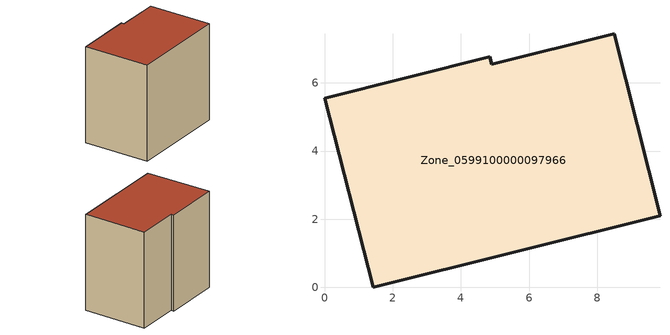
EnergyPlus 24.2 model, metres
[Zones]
Zone_0599100000097966
 floor ground (C_G): 1.42,0 0,5.54 4.85,6.76 4.91,6.54 8.5,7.44 9.84,2.1 z0
 wall outside (C_F): 0,5.54 1.42,0 9.84,2.1 8.5,7.44 4.91,6.54 4.85,6.76 0,5.54 z0:8.31
 roof outside (C_R): 8.5,7.44 4.91,6.54 4.85,6.76 0,5.54 1.42,0 9.84,2.1 z8.31
[BUILDING]
Pand.0599100000097966: North Axis=0; Terrain=City; Loads Convergence Tolerance Value=0.04; Temperature Convergence Tolerance Value=0.4; Solar Distribution=FullExterior; Maximum Number of Warmup Days=25; Minimum Number of Warmup Days=1
[Site:Location]
Rotterdam.The.Hague.AP_ZH_NLD Design_Conditions: Latitude=51.96; Longitude=4.45; Time Zone=1; Elevation=-4.5
[SITE:GROUNDTEMPERATURE:BUILDINGSURFACE]
18, 18, 18, 18, 18, 18, 18, 18, 18, 18, 18, 18
[MATERIAL] Thermal Absorptance=0.9; Solar Absorptance=0.7; Visible Absorptance=0.7
Name | Roughness | Thickness | Conductivity | Density | Specific Heat
G.TI.1975-1991 | MediumSmooth | 0.15 | 0.288461 | 540 | 1210
F.TI.1975-1991 | Rough | 0.3 | 0.230769 | 1920 | 840
R.TI.1975-1991 | MediumRough | 0.2 | 0.153846 | 1500 | 1000
[CONSTRUCTION]
C_G: G.TI.1975-1991
C_F: F.TI.1975-1991
C_R: R.TI.1975-1991
[ZONE]
Zone_0599100000097966: Type=1; Multiplier=1; Ceiling Height=Autocalculate; Volume=Autocalculate; Floor Area=autocalculate; Part of Total Floor Area=Yes
[ZONEINFILTRATION:DESIGNFLOWRATE]
Infil_Zone_0599100000097966: Zone or ZoneList or Space or SpaceList=Zone_0599100000097966; Schedule=AlwaysOn; Design Flow Rate Calculation Method=Flow/Area; Flow Rate per Floor Area=0.003; Constant Term Coefficient=1; Temperature Term Coefficient=0; Velocity Term Coefficient=0; Velocity Squared Term Coefficient=0
[HVACTEMPLATE:ZONE:IDEALLOADSAIRSYSTEM]
Zone_0599100000097966: Maximum Heating Supply Air Temperature=50; Minimum Cooling Supply Air Temperature=13; Maximum Heating Supply Air Humidity Ratio=0.0156; Minimum Cooling Supply Air Humidity Ratio=0.0077; Heating Limit=NoLimit; Cooling Limit=NoLimit; Dehumidification Control Type=ConstantSensibleHeatRatio; Cooling Sensible Heat Ratio=0.7; Dehumidification Setpoint=60; Humidification Control Type=None; Humidification Setpoint=30; Outdoor Air Method=None; Outdoor Air Flow Rate per Person=0.00944; Outdoor Air Flow Rate per Zone Floor Area=0; Outdoor Air Flow Rate per Zone=0; Demand Controlled Ventilation Type=None; Outdoor Air Economizer Type=NoEconomizer; Heat Recovery Type=None; Sensible Heat Recovery Effectiveness=0.7; Latent Heat Recovery Effectiveness=0.65
[ZONECONTROL:THERMOSTAT]
ThermostatControl_Zone_0599100000097966: Zone or ZoneList=Zone_0599100000097966; Control Type Schedule=DualSetpointControlType; Control 1=Thermostat_Zone_0599100000097966; Temperature Difference Between Cutout And Setpoint=0
[THERMOSTATSETPOINT:DUALSETPOINT]
Thermostat_Zone_0599100000097966: Heating Setpoint Temperature Schedule=HeatingSetpoint_Zone_0599100000097966; Cooling Setpoint Temperature Schedule=CoolingSetpoint_Zone_0599100000097966
[SCHEDULE:COMPACT]
HeatingSetpoint_Zone_0599100000097966: Through: 12/31, For: AllDays, Until: 24:00, 21
CoolingSetpoint_Zone_0599100000097966: Through: 12/31, For: AllDays, Until: 24:00, 24
DualSetpointControlType: Through: 12/31, For: AllDays, Until: 24:00, 4
AlwaysOn: Through: 12/31, For: AllDays, Until: 24:00, 1
